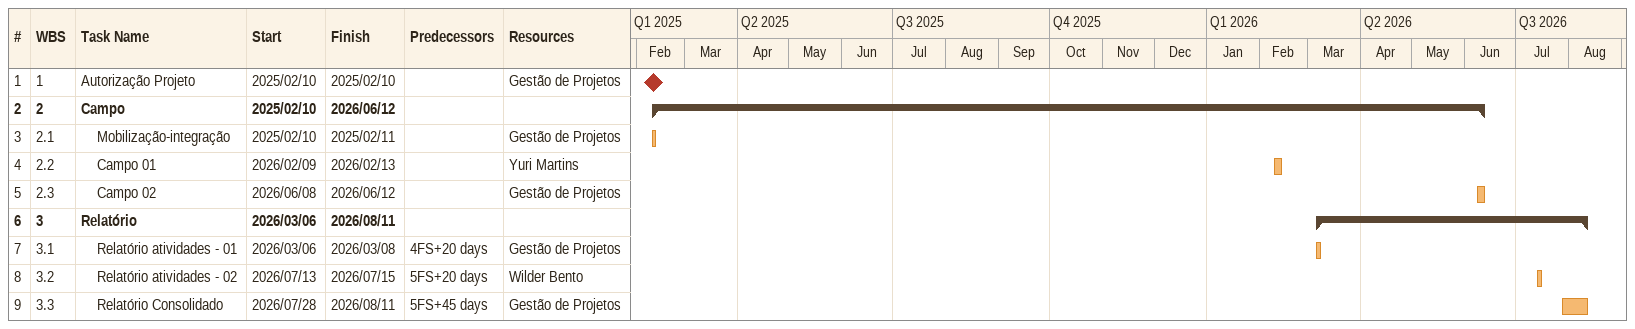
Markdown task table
| ID | WBS | Task | Start | Finish | Predecessors | Resources |
|---|---|---|---|---|---|---|
| 1 | 1 | Autorização Projeto (milestone) | 2025-02-10 | 2025-02-10 |  | Gestão de Projetos |
| 2 | 2 | **Campo** | 2025-02-10 | 2026-06-12 |  |  |
| 3 | 2.1 | Mobilização-integração | 2025-02-10 | 2025-02-11 |  | Gestão de Projetos |
| 4 | 2.2 | Campo 01 | 2026-02-09 | 2026-02-13 |  | Yuri Martins |
| 5 | 2.3 | Campo 02 | 2026-06-08 | 2026-06-12 |  | Gestão de Projetos |
| 6 | 3 | **Relatório** | 2026-03-06 | 2026-08-11 |  |  |
| 7 | 3.1 | Relatório atividades - 01 | 2026-03-06 | 2026-03-08 | 4FS+20d | Gestão de Projetos |
| 8 | 3.2 | Relatório atividades - 02 | 2026-07-13 | 2026-07-15 | 5FS+20d | Wilder Bento |
| 9 | 3.3 | Relatório Consolidado | 2026-07-28 | 2026-08-11 | 5FS+45d | Gestão de Projetos |
